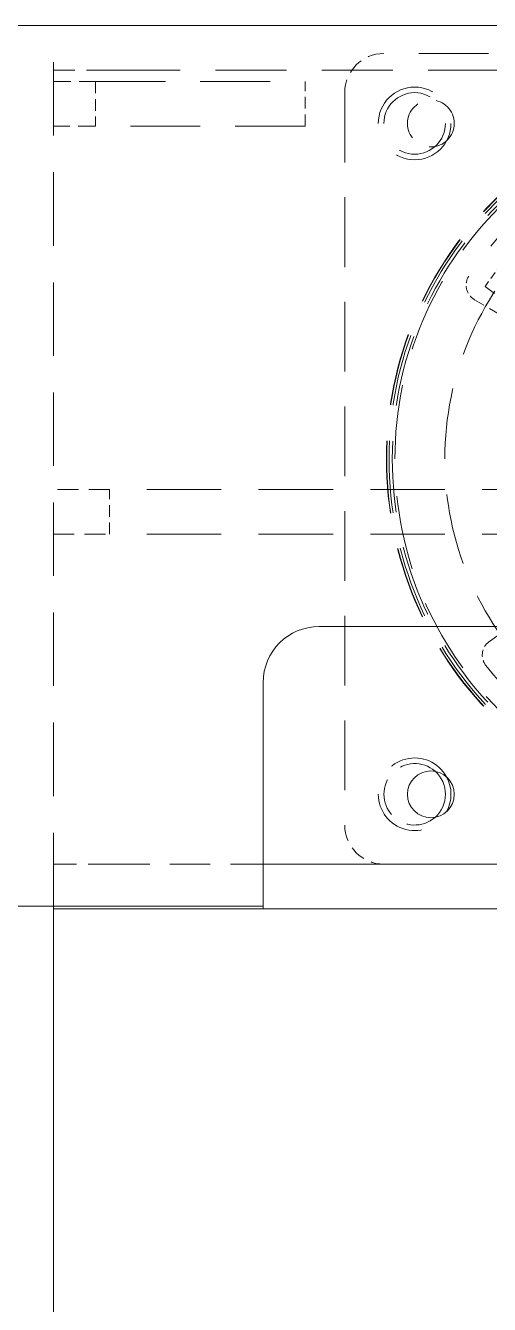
# Model space of a CAD drawing. Header units: millimetres. Extents: x 36 to 2484, y 36 to 1746.
# Drawn here: x 1354.2 to 1437.1, y 1115.9 to 1344.6 of the extents above; entities that cross this region are included whole.
import ezdxf

# ---------------------------------------------------------------- set-up
doc = ezdxf.new("R2010")
doc.units = ezdxf.units.MM
doc.header["$LTSCALE"] = 6
doc.linetypes.add('HIDDEN', pattern=[9.525, 6.35, -3.175])
doc.layers.add('가는파선_A3', color=7, linetype='HIDDEN', lineweight=13, true_color=0x008000)
doc.layers.add('굵은실선_A3', color=7, linetype='Continuous', lineweight=18)

msp = doc.modelspace()

# ---------------------------------------------------------------- linework, layer by layer
at = {"layer": '가는파선_A3', "ltscale": 0.344488}
msp.add_line((1359.168, 1187.127), (1359.168, 1344.627), dxfattribs=at)
at = {"layer": '가는파선_A3', "ltscale": 0.327507}
for p, q in [((1549.273, 1339.627), (1418.254, 1339.627)), ((1411.263, 1332.637), (1411.263, 1201.618))]:
    msp.add_line(p, q, dxfattribs=at)
at = {"layer": '가는파선_A3', "ltscale": 0.108111}
for p, q in [((1369.168, 1336.627), (1359.168, 1336.627)), ((1359.168, 1194.627), (1369.168, 1194.627))]:
    msp.add_line(p, q, dxfattribs=at)
at = {"layer": '가는파선_A3', "ltscale": 0.332458}
msp.add_line((1369.168, 1336.627), (1559.168, 1336.627), dxfattribs=at)
at = {"layer": '가는파선_A3', "ltscale": 0.080527}
for p, q in [((1359.168, 1334.627), (1366.668, 1334.627)), ((1366.668, 1326.627), (1359.168, 1326.627))]:
    msp.add_line(p, q, dxfattribs=at)
at = {"layer": '가는파선_A3', "ltscale": 0.055011}
for p, q in [((1366.668, 1334.627), (1366.668, 1326.627)), ((1404.168, 1326.627), (1404.168, 1334.627)), ((1436.362, 1297.94), (1442.888, 1293.312)), ((1369.168, 1253.627), (1369.168, 1261.627))]:
    msp.add_line(p, q, dxfattribs=at)
at = {"layer": '가는파선_A3', "ltscale": 0.328087}
for p, q in [((1366.668, 1334.627), (1404.168, 1334.627)), ((1404.168, 1326.627), (1366.668, 1326.627))]:
    msp.add_line(p, q, dxfattribs=at)
at = {"layer": '가는파선_A3', "ltscale": 0.034746}
msp.add_line((1439.289, 1302.066), (1436.362, 1297.94), dxfattribs=at)
at = {"layer": '가는파선_A3', "ltscale": 0.062002}
for p, q in [((1442.275, 1291.081), (1434.468, 1295.588)), ((1437.136, 1234.479), (1444.521, 1239.65))]:
    msp.add_line(p, q, dxfattribs=at)
at = {"layer": '가는파선_A3', "ltscale": 0.097324}
for p, q in [((1369.168, 1261.627), (1359.168, 1261.627)), ((1359.168, 1253.627), (1369.168, 1253.627))]:
    msp.add_line(p, q, dxfattribs=at)
at = {"layer": '가는파선_A3', "ltscale": 0.349956}
for p, q in [((1549.168, 1261.627), (1369.168, 1261.627)), ((1549.168, 1253.627), (1369.168, 1253.627))]:
    msp.add_line(p, q, dxfattribs=at)
at = {"layer": '가는파선_A3', "ltscale": 0.189345}
msp.add_line((1369.168, 1194.627), (1396.668, 1194.627), dxfattribs=at)
at = {"layer": '가는파선_A3', "ltscale": 0.357311}
msp.add_circle((1423.763, 1327.127), 6.5, dxfattribs=at)
at = {"layer": '가는파선_A3', "ltscale": 0.302341}
msp.add_circle((1423.763, 1327.127), 5.5, dxfattribs=at)
at = {"layer": '가는파선_A3', "ltscale": 0.340571}
msp.add_circle((1483.763, 1267.127), 65.052, dxfattribs=at)
at = {"layer": '가는파선_A3', "ltscale": 0.340297}
msp.add_circle((1483.763, 1267.127), 65, dxfattribs=at)
at = {"layer": '가는파선_A3', "ltscale": 0.338101}
msp.add_circle((1483.763, 1267.127), 64.581, dxfattribs=at)
at = {"layer": '가는파선_A3', "ltscale": 0.335061}
msp.add_circle((1483.763, 1267.127), 64, dxfattribs=at)
at = {"layer": '가는파선_A3', "ltscale": 0.349222}
msp.add_circle((1483.763, 1267.127), 63.528, dxfattribs=at)
at = {"layer": '가는파선_A3', "ltscale": 0.181174}
msp.add_circle((1426.668, 1327.127), 4.188, dxfattribs=at)
at = {"layer": '가는파선_A3', "ltscale": 0.333491}
msp.add_circle((1483.763, 1267.127), 54.6, dxfattribs=at)
at = {"layer": '가는파선_A3', "ltscale": 0.348046}
msp.add_arc((1483.763, 1267.127), 60, 33.01696, 146.98304, dxfattribs=at)
at = {"layer": '가는파선_A3', "ltscale": 0.033451}
for centre, start, end in [((1435.968, 1298.186), 146.98304, 240), ((1438.857, 1232.021), 125, 218.01696)]:
    msp.add_arc(centre, 3, start, end, dxfattribs=at)
at = {"layer": '가는파선_A3', "ltscale": 0.317507}
msp.add_arc((1483.763, 1267.127), 60, 218.01696, 321.98304, dxfattribs=at)
at = {"layer": '가는파선_A3', "ltscale": 0.300499}
msp.add_arc((1423.763, 1207.127), 6.5, 28.61992, 331.38008, dxfattribs=at)
at = {"layer": '가는파선_A3', "ltscale": 0.173742}
msp.add_arc((1423.763, 1207.127), 5.5, 48.55759, 311.44241, dxfattribs=at)
at = {"layer": '가는파선_A3', "ltscale": 0.075553}
for centre, major_axis in [((1418.273, 1332.618), (-4.963, 4.963)), ((1418.273, 1201.637), (-4.963, -4.963))]:
    msp.add_ellipse(centre, major_axis=major_axis, ratio=0.9972647, start_param=5.4991567, end_param=7.0672139, dxfattribs=at)
at = {"layer": '굵은실선_A3'}
for p, q in [((1364.168, 1344.627), (1349.168, 1344.627)), ((1364.168, 1344.627), (1559.168, 1344.627)), ((1406.668, 1237.127), (1511.668, 1237.127)), ((1396.668, 1187.127), (1396.668, 1227.127)), ((1406.668, 1194.627), (1396.668, 1194.627)), ((1406.668, 1194.627), (1511.668, 1194.627)), ((1364.168, 1187.127), (1349.168, 1187.127)), ((1359.168, 1187.127), (1359.168, 1186.627)), ((1359.168, 1186.627), (1359.168, 1027.627)), ((1369.168, 1186.627), (1359.168, 1186.627)), ((1364.168, 1187.127), (1396.668, 1187.127)), ((1369.168, 1186.627), (1396.668, 1186.627)), ((1396.668, 1186.627), (1396.668, 1187.127)), ((1396.668, 1186.627), (1406.668, 1186.627)), ((1511.668, 1186.627), (1406.668, 1186.627))]:
    msp.add_line(p, q, dxfattribs=at)
msp.add_circle((1426.668, 1207.127), 4.188, dxfattribs=at)
for centre, radius, start, end in [((1406.668, 1227.127), 10, 90, 180), ((1423.763, 1207.127), 5.5, 311.44241, 48.55759), ((1423.763, 1207.127), 6.5, 331.38008, 28.61992)]:
    msp.add_arc(centre, radius, start, end, dxfattribs=at)

doc.saveas('drawing.dxf')
